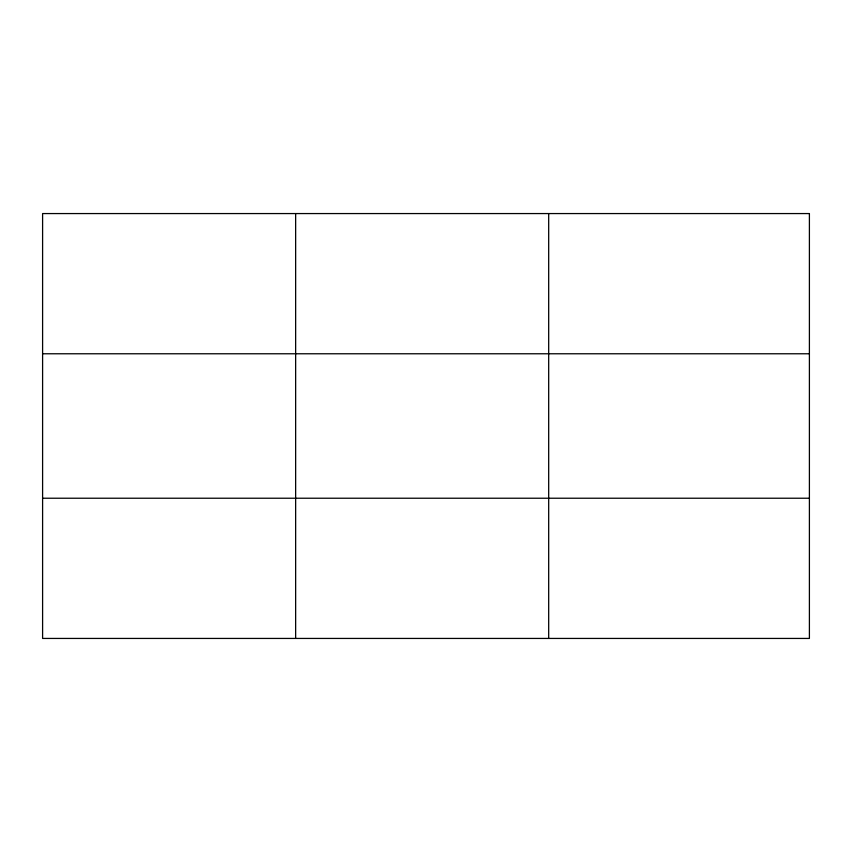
<?xml version="1.0" encoding="UTF-8"?>
<svg xmlns="http://www.w3.org/2000/svg" width="852" height="852" viewBox="0 0 852 852"><rect width="100%" height="100%" fill="white"/><g stroke="black" fill="none" stroke-linecap="round" stroke-linejoin="round"><path stroke-width="1.28" d="M295.644 638.436L295.644 213.564M548.688 638.436L548.688 213.564M42.6 353.772L809.4 353.772M42.6 498.228L809.4 498.228M809.4 213.564L42.6 213.564L42.6 638.436L809.4 638.436L809.4 213.564"/></g></svg>
